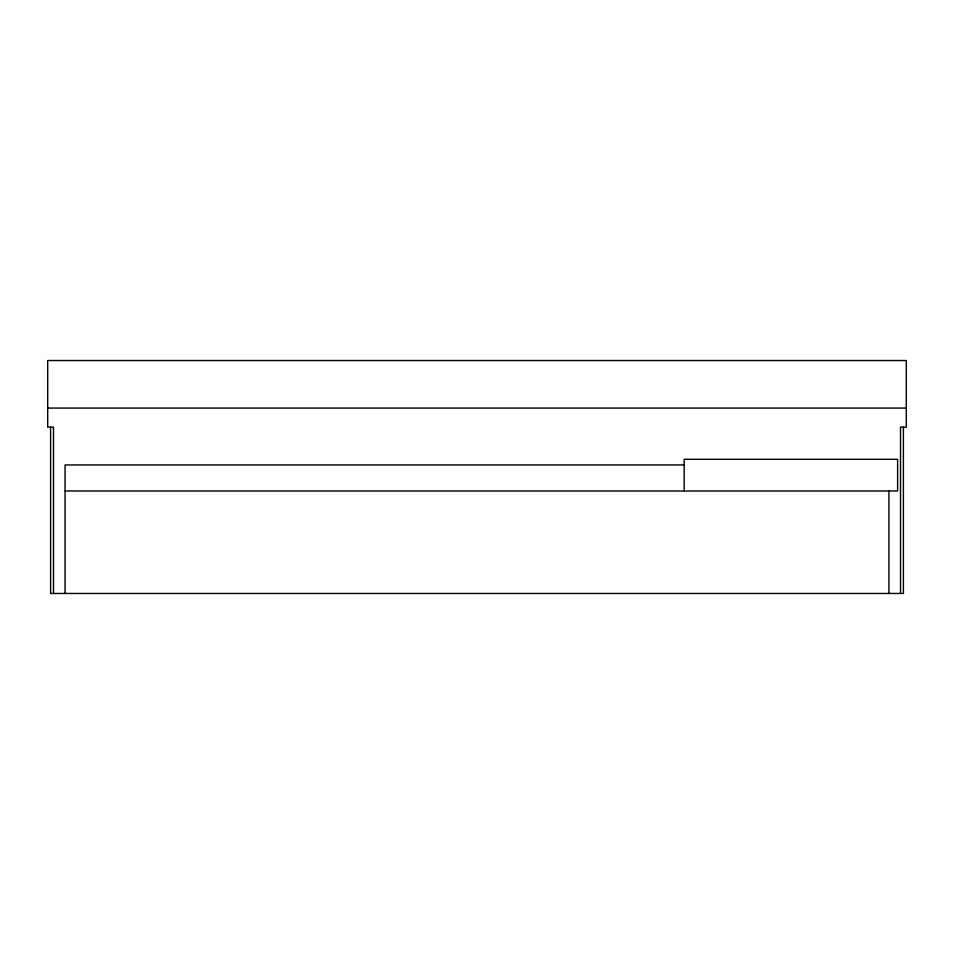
<?xml version="1.0" encoding="UTF-8"?>
<svg xmlns="http://www.w3.org/2000/svg" width="954" height="954" viewBox="0 0 954 954"><rect width="100%" height="100%" fill="white"/><g stroke="black" fill="none" stroke-linecap="round" stroke-linejoin="round"><path stroke-width="1.43" d="M47.7 408.073L906.3 408.073M684.173 464.944L65.075 464.944L65.075 593.471M65.075 490.988L897.619 490.988L897.619 459.291L684.173 459.291L684.173 490.988M903.402 427.13L903.402 593.471L50.598 593.471L50.598 427.13M900.504 593.471L900.504 427.13L906.3 427.13L906.3 360.529L47.7 360.529L47.7 427.13L53.496 427.13L53.496 593.471M888.925 490.988L888.925 593.471"/></g></svg>
